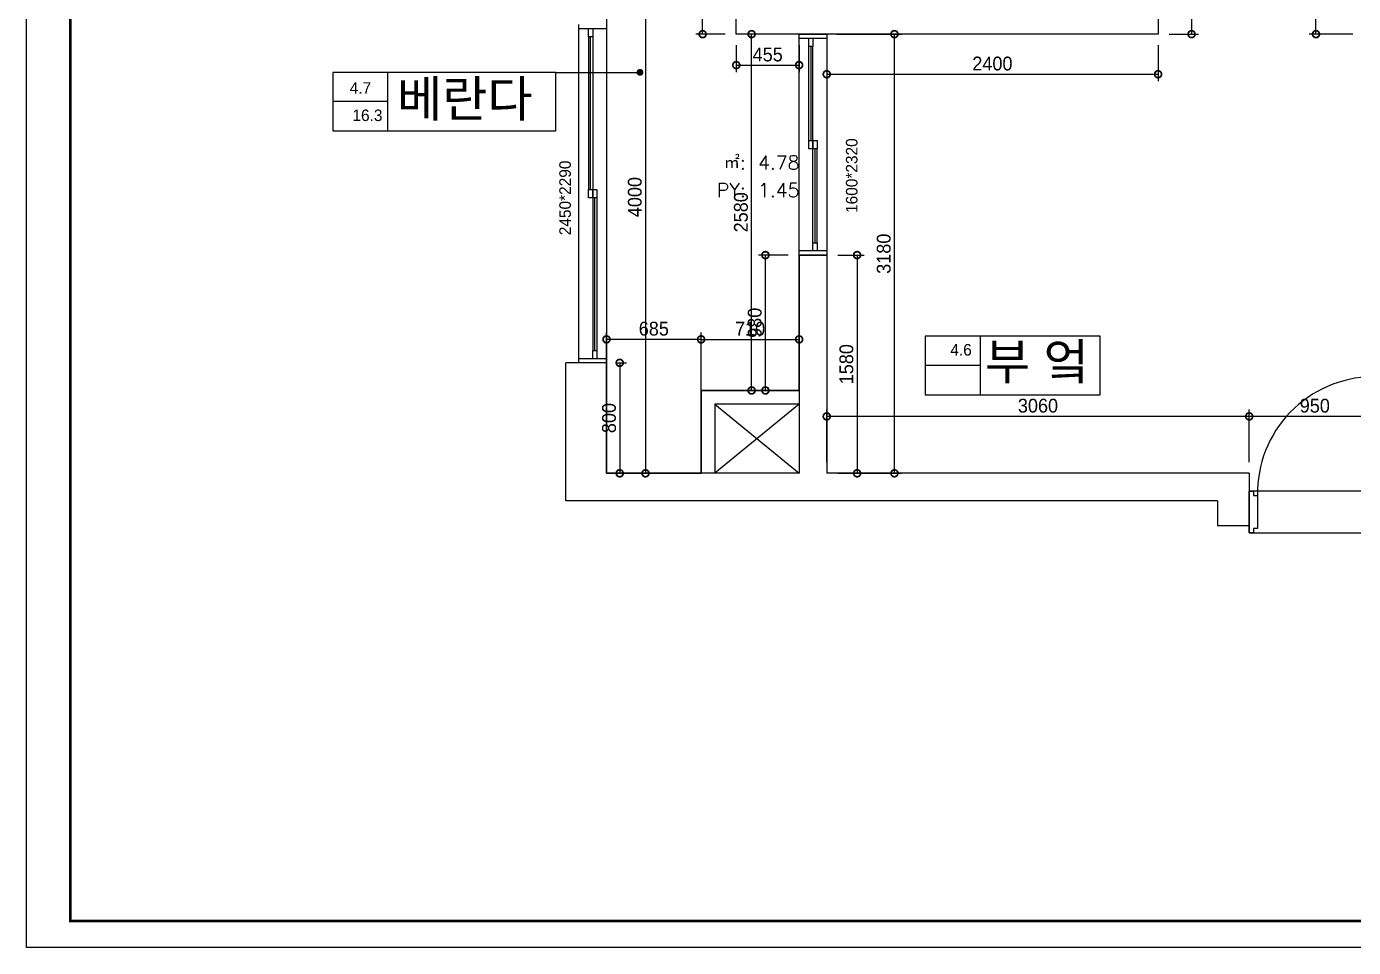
# Model space of a CAD drawing. Header units: inches. Extents: x -192760 to -100777, y -168280 to -114728.
# Drawn here: x -137899 to -128288, y -129222 to -122553 of the extents above; entities that cross this region are included whole.
import ezdxf
from ezdxf.enums import TextEntityAlignment as Align

# ---------------------------------------------------------------- set-up
doc = ezdxf.new("R2010")
doc.units = ezdxf.units.IN
doc.header["$LTSCALE"] = 50
doc.header["$MEASUREMENT"] = 0
for name, color, linetype in [('TB', 7, 'Continuous'), ('가구', 1, 'Continuous'), ('도면층2', 2, 'Continuous'), ('도면층4', 4, 'Continuous'), ('도면층5', 5, 'Continuous'), ('도면층8', 8, 'Continuous'), ('인테리어 글', 4, 'Continuous')]:
    doc.layers.add(name, color=color, linetype=linetype)
doc.styles.get("Standard").update_dxf_attribs({"font": 'txt.shx', "bigfont": 'whgtxt.shx'})
doc.styles.add('스타일1', font='HY울릉도M.TTF')
doc.styles.add('휴먼엑스포', font='Expo M.ttf')
doc.dimstyles.new('404040', dxfattribs={"dimscale": 40, "dimtxt": 2.5, "dimasz": 2.5, "dimexe": 1.25, "dimexo": 2, "dimtad": 1, "dimdec": 0, "dimtxsty": '스타일1', "dimblk": 'DOTSMALL', "dimcen": 2.5, "dimclrd": 1, "dimclre": 1, "dimclrt": 2, "dimadec": 0, "dimazin": 0, "dimtfac": 1, "dimtdec": 0, "dimtix": 1, "dimtmove": 0, "dimatfit": 3, "dimldrblk": 'DOTSMALL', "dimfxl": 0, "dimarcsym": 0})

# ---------------------------------------------------------------- blocks, each defined once
blk = doc.blocks.new('_DOTSMALL')
at = {"color": 0, "linetype": 'ByBlock', "const_width": 0.5}
blk.add_lwpolyline([(-0.0625, 0, 1), (0.0625, 0, 1)], format="xyb", close=True, dxfattribs=at)
blk = doc.blocks.new('*D43')
at = {"layer": 'Defpoints', "color": 0}
for p in [(-129702.8, -121178.5), (-129702.8, -122608.5), (-129460.4, -122608.5)]:
    blk.add_point(p, dxfattribs=at)
at = {"layer": '도면층2', "color": 1, "lineweight": -2}
for p, q in [((-129622.8, -121178.5), (-129410.4, -121178.5)), ((-129460.4, -121178.5), (-129460.4, -122608.5)), ((-129622.8, -122608.5), (-129410.4, -122608.5))]:
    blk.add_line(p, q, dxfattribs=at)
at = {"layer": '도면층2', "color": 1, "lineweight": -2, "xscale": 100, "yscale": 100, "zscale": 100}
for p, rotation in [((-129460.4, -121178.5), 90), ((-129460.4, -122608.5), 270)]:
    blk.add_blockref('_DOTSMALL', p, dxfattribs=dict(at, rotation=rotation))
at = {"layer": '도면층2', "color": 2, "insert": (-129537.4, -121893.5), "char_height": 100, "attachment_point": 5, "rotation": 90, "style": '스타일1'}
blk.add_mtext('1430', dxfattribs=at)
blk = doc.blocks.new('*D49')
at = {"layer": 'Defpoints', "color": 0}
for p in [(-129042.8, -125376.5), (-129042.8, -125788.5), (-128092.8, -125788.5)]:
    blk.add_point(p, dxfattribs=at)
at = {"layer": '도면층2', "color": 1, "lineweight": -2}
for p, q in [((-129042.8, -125708.5), (-129042.8, -125326.5)), ((-128092.8, -125376.5), (-129042.8, -125376.5)), ((-128092.8, -125708.5), (-128092.8, -125326.5))]:
    blk.add_line(p, q, dxfattribs=at)
at = {"layer": '도면층2', "color": 1, "lineweight": -2, "xscale": 100, "yscale": 100, "zscale": 100, "rotation": 180}
blk.add_blockref('_DOTSMALL', (-129042.8, -125376.5), dxfattribs=at)
at = {"layer": '도면층2', "color": 1, "lineweight": -2, "xscale": 100, "yscale": 100, "zscale": 100}
blk.add_blockref('_DOTSMALL', (-128092.8, -125376.5), dxfattribs=at)
at = {"layer": '도면층2', "color": 2, "insert": (-128567.8, -125299.4), "char_height": 100, "attachment_point": 5, "style": '스타일1'}
blk.add_mtext('950', dxfattribs=at)
blk = doc.blocks.new('*D50')
at = {"layer": 'Defpoints', "color": 0}
for p in [(-132102.8, -125376.5), (-132102.8, -125788.5), (-129042.8, -125788.5)]:
    blk.add_point(p, dxfattribs=at)
at = {"layer": '도면층2', "color": 1, "lineweight": -2}
for p, q in [((-132102.8, -125708.5), (-132102.8, -125326.5)), ((-129042.8, -125376.5), (-132102.8, -125376.5)), ((-129042.8, -125708.5), (-129042.8, -125326.5))]:
    blk.add_line(p, q, dxfattribs=at)
at = {"layer": '도면층2', "color": 1, "lineweight": -2, "xscale": 100, "yscale": 100, "zscale": 100, "rotation": 180}
blk.add_blockref('_DOTSMALL', (-132102.8, -125376.5), dxfattribs=at)
at = {"layer": '도면층2', "color": 1, "lineweight": -2, "xscale": 100, "yscale": 100, "zscale": 100}
blk.add_blockref('_DOTSMALL', (-129042.8, -125376.5), dxfattribs=at)
at = {"layer": '도면층2', "color": 2, "insert": (-130572.8, -125299.4), "char_height": 100, "attachment_point": 5, "style": '스타일1'}
blk.add_mtext('3060', dxfattribs=at)
blk = doc.blocks.new('*D51')
at = {"layer": 'Defpoints', "color": 0}
for p in [(-132109.4, -122608.5), (-131612.3, -122608.5), (-132102.8, -125788.5)]:
    blk.add_point(p, dxfattribs=at)
at = {"layer": '도면층2', "color": 1, "lineweight": -2}
for p, q in [((-132029.4, -122608.5), (-131562.3, -122608.5)), ((-131612.3, -125788.5), (-131612.3, -122608.5)), ((-132022.8, -125788.5), (-131562.3, -125788.5))]:
    blk.add_line(p, q, dxfattribs=at)
at = {"layer": '도면층2', "color": 1, "lineweight": -2, "xscale": 100, "yscale": 100, "zscale": 100}
for p, rotation in [((-131612.3, -122608.5), 90), ((-131612.3, -125788.5), 270)]:
    blk.add_blockref('_DOTSMALL', p, dxfattribs=dict(at, rotation=rotation))
at = {"layer": '도면층2', "color": 2, "insert": (-131689.4, -124198.5), "char_height": 100, "attachment_point": 5, "rotation": 90, "style": '스타일1'}
blk.add_mtext('3180', dxfattribs=at)
blk = doc.blocks.new('*D52')
at = {"layer": 'Defpoints', "color": 0}
for p in [(-132102.8, -124208.5), (-132102.8, -125788.5), (-131882.8, -125788.5)]:
    blk.add_point(p, dxfattribs=at)
at = {"layer": '도면층2', "color": 1, "lineweight": -2}
for p, q in [((-132022.8, -124208.5), (-131832.8, -124208.5)), ((-131882.8, -124208.5), (-131882.8, -125788.5)), ((-132022.8, -125788.5), (-131832.8, -125788.5))]:
    blk.add_line(p, q, dxfattribs=at)
at = {"layer": '도면층2', "color": 1, "lineweight": -2, "xscale": 100, "yscale": 100, "zscale": 100}
for p, rotation in [((-131882.8, -124208.5), 90), ((-131882.8, -125788.5), 270)]:
    blk.add_blockref('_DOTSMALL', p, dxfattribs=dict(at, rotation=rotation))
at = {"layer": '도면층2', "color": 2, "insert": (-131959.9, -124998.5), "char_height": 100, "attachment_point": 5, "rotation": 90, "style": '스타일1'}
blk.add_mtext('1580', dxfattribs=at)
blk = doc.blocks.new('*D53')
at = {"layer": 'Defpoints', "color": 0}
for p in [(-132102.8, -122608.5), (-129702.8, -122608.5), (-129702.8, -122898.9)]:
    blk.add_point(p, dxfattribs=at)
at = {"layer": '도면층2', "color": 1, "lineweight": -2}
for p, q in [((-132102.8, -122688.5), (-132102.8, -122948.9)), ((-129702.8, -122688.5), (-129702.8, -122948.9)), ((-132102.8, -122898.9), (-129702.8, -122898.9))]:
    blk.add_line(p, q, dxfattribs=at)
at = {"layer": '도면층2', "color": 1, "lineweight": -2, "xscale": 100, "yscale": 100, "zscale": 100, "rotation": 180}
blk.add_blockref('_DOTSMALL', (-132102.8, -122898.9), dxfattribs=at)
at = {"layer": '도면층2', "color": 1, "lineweight": -2, "xscale": 100, "yscale": 100, "zscale": 100}
blk.add_blockref('_DOTSMALL', (-129702.8, -122898.9), dxfattribs=at)
at = {"layer": '도면층2', "color": 2, "insert": (-130902.8, -122821.9), "char_height": 100, "attachment_point": 5, "style": '스타일1'}
blk.add_mtext('2400', dxfattribs=at)
blk = doc.blocks.new('*D55')
at = {"layer": 'Defpoints', "color": 0}
for p in [(-133697.8, -121788.5), (-133697.8, -125788.5), (-133415.6, -125788.5)]:
    blk.add_point(p, dxfattribs=at)
at = {"layer": '도면층2', "color": 1, "lineweight": -2}
for p, q in [((-133617.8, -121788.5), (-133365.6, -121788.5)), ((-133415.6, -121788.5), (-133415.6, -125788.5)), ((-133617.8, -125788.5), (-133365.6, -125788.5))]:
    blk.add_line(p, q, dxfattribs=at)
at = {"layer": '도면층2', "color": 1, "lineweight": -2, "xscale": 100, "yscale": 100, "zscale": 100}
for p, rotation in [((-133415.6, -121788.5), 90), ((-133415.6, -125788.5), 270)]:
    blk.add_blockref('_DOTSMALL', p, dxfattribs=dict(at, rotation=rotation))
at = {"layer": '도면층2', "color": 2, "insert": (-133492.6, -123788.5), "char_height": 100, "attachment_point": 5, "rotation": 90, "style": '스타일1'}
blk.add_mtext('4000', dxfattribs=at)
blk = doc.blocks.new('*D56')
at = {"layer": 'Defpoints', "color": 0}
for p in [(-133697.8, -124988.5), (-133697.8, -125788.5), (-133602.2, -125788.5)]:
    blk.add_point(p, dxfattribs=at)
at = {"layer": '도면층2', "color": 1, "lineweight": -2}
for p, q in [((-133617.8, -124988.5), (-133552.2, -124988.5)), ((-133602.2, -124988.5), (-133602.2, -125788.5)), ((-133617.8, -125788.5), (-133552.2, -125788.5))]:
    blk.add_line(p, q, dxfattribs=at)
at = {"layer": '도면층2', "color": 1, "lineweight": -2, "xscale": 100, "yscale": 100, "zscale": 100}
for p, rotation in [((-133602.2, -124988.5), 90), ((-133602.2, -125788.5), 270)]:
    blk.add_blockref('_DOTSMALL', p, dxfattribs=dict(at, rotation=rotation))
at = {"layer": '도면층2', "color": 2, "insert": (-133679.2, -125388.5), "char_height": 100, "attachment_point": 5, "rotation": 90, "style": '스타일1'}
blk.add_mtext('800', dxfattribs=at)
blk = doc.blocks.new('*D57')
at = {"layer": 'Defpoints', "color": 0}
for p in [(-133697.8, -124818.7), (-133697.8, -125788.5), (-133012.8, -125788.5)]:
    blk.add_point(p, dxfattribs=at)
at = {"layer": '도면층2', "color": 1, "lineweight": -2}
for p, q in [((-133697.8, -125708.5), (-133697.8, -124768.7)), ((-133012.8, -124818.7), (-133697.8, -124818.7)), ((-133012.8, -125708.5), (-133012.8, -124768.7))]:
    blk.add_line(p, q, dxfattribs=at)
at = {"layer": '도면층2', "color": 1, "lineweight": -2, "xscale": 100, "yscale": 100, "zscale": 100, "rotation": 180}
blk.add_blockref('_DOTSMALL', (-133697.8, -124818.7), dxfattribs=at)
at = {"layer": '도면층2', "color": 1, "lineweight": -2, "xscale": 100, "yscale": 100, "zscale": 100}
blk.add_blockref('_DOTSMALL', (-133012.8, -124818.7), dxfattribs=at)
at = {"layer": '도면층2', "color": 2, "insert": (-133355.3, -124741.6), "char_height": 100, "attachment_point": 5, "style": '스타일1'}
blk.add_mtext('685', dxfattribs=at)
blk = doc.blocks.new('*D58')
at = {"layer": 'Defpoints', "color": 0}
for p in [(-132302.8, -124818.7), (-133012.8, -125188.5), (-132302.8, -125188.5)]:
    blk.add_point(p, dxfattribs=at)
at = {"layer": '도면층2', "color": 1, "lineweight": -2}
for p, q in [((-133012.8, -125108.5), (-133012.8, -124768.7)), ((-133012.8, -124818.7), (-132302.8, -124818.7)), ((-132302.8, -125108.5), (-132302.8, -124768.7))]:
    blk.add_line(p, q, dxfattribs=at)
at = {"layer": '도면층2', "color": 1, "lineweight": -2, "xscale": 100, "yscale": 100, "zscale": 100, "rotation": 180}
blk.add_blockref('_DOTSMALL', (-133012.8, -124818.7), dxfattribs=at)
at = {"layer": '도면층2', "color": 1, "lineweight": -2, "xscale": 100, "yscale": 100, "zscale": 100}
blk.add_blockref('_DOTSMALL', (-132302.8, -124818.7), dxfattribs=at)
at = {"layer": '도면층2', "color": 2, "insert": (-132657.8, -124741.7), "char_height": 100, "attachment_point": 5, "style": '스타일1'}
blk.add_mtext('710', dxfattribs=at)
blk = doc.blocks.new('*D67')
at = {"layer": 'Defpoints', "color": 0}
for p in [(-132647, -122608.5), (-132302.8, -122608.5), (-132302.8, -125188.5)]:
    blk.add_point(p, dxfattribs=at)
at = {"layer": '도면층2', "color": 1, "lineweight": -2}
for p, q in [((-132382.8, -122608.5), (-132697, -122608.5)), ((-132647, -125188.5), (-132647, -122608.5)), ((-132382.8, -125188.5), (-132697, -125188.5))]:
    blk.add_line(p, q, dxfattribs=at)
at = {"layer": '도면층2', "color": 1, "lineweight": -2, "xscale": 100, "yscale": 100, "zscale": 100}
for p, rotation in [((-132647, -122608.5), 90), ((-132647, -125188.5), 270)]:
    blk.add_blockref('_DOTSMALL', p, dxfattribs=dict(at, rotation=rotation))
at = {"layer": '도면층2', "color": 2, "insert": (-132724, -123898.5), "char_height": 100, "attachment_point": 5, "rotation": 90, "style": '스타일1'}
blk.add_mtext('2580', dxfattribs=at)
blk = doc.blocks.new('*D68')
at = {"layer": 'Defpoints', "color": 0}
for p in [(-133001.7, -121788.5), (-132757.8, -121788.5), (-132757.8, -122608.5)]:
    blk.add_point(p, dxfattribs=at)
at = {"layer": '도면층2', "color": 1, "lineweight": -2}
for p, q in [((-132837.8, -121788.5), (-133051.7, -121788.5)), ((-133001.7, -122608.5), (-133001.7, -121788.5)), ((-132837.8, -122608.5), (-133051.7, -122608.5))]:
    blk.add_line(p, q, dxfattribs=at)
at = {"layer": '도면층2', "color": 1, "lineweight": -2, "xscale": 100, "yscale": 100, "zscale": 100}
for p, rotation in [((-133001.7, -121788.5), 90), ((-133001.7, -122608.5), 270)]:
    blk.add_blockref('_DOTSMALL', p, dxfattribs=dict(at, rotation=rotation))
at = {"layer": '도면층2', "color": 2, "insert": (-133078.7, -122198.5), "char_height": 100, "attachment_point": 5, "rotation": 90, "style": '스타일1'}
blk.add_mtext('820', dxfattribs=at)
blk = doc.blocks.new('*D38')
at = {"layer": 'Defpoints', "color": 0}
for p in [(-132757.8, -122608.5), (-132302.8, -122608.5), (-132302.8, -122832.7)]:
    blk.add_point(p, dxfattribs=at)
at = {"layer": '도면층2', "color": 1, "lineweight": -2}
for p, q in [((-132757.8, -122688.5), (-132757.8, -122882.7)), ((-132302.8, -122688.5), (-132302.8, -122882.7)), ((-132757.8, -122832.7), (-132302.8, -122832.7))]:
    blk.add_line(p, q, dxfattribs=at)
at = {"layer": '도면층2', "color": 1, "lineweight": -2, "xscale": 100, "yscale": 100, "zscale": 100, "rotation": 180}
blk.add_blockref('_DOTSMALL', (-132757.8, -122832.7), dxfattribs=at)
at = {"layer": '도면층2', "color": 1, "lineweight": -2, "xscale": 100, "yscale": 100, "zscale": 100}
blk.add_blockref('_DOTSMALL', (-132302.8, -122832.7), dxfattribs=at)
at = {"layer": '도면층2', "color": 2, "insert": (-132530.3, -122756.7), "char_height": 100, "attachment_point": 5, "style": '스타일1'}
blk.add_mtext('455', dxfattribs=at)
blk = doc.blocks.new('*D69')
at = {"layer": 'Defpoints', "color": 0}
for p in [(-132546.9, -124208.5), (-132302.8, -124208.5), (-132302.8, -125188.5)]:
    blk.add_point(p, dxfattribs=at)
at = {"layer": '도면층2', "color": 1, "lineweight": -2}
for p, q in [((-132382.8, -124208.5), (-132596.9, -124208.5)), ((-132546.9, -125188.5), (-132546.9, -124208.5)), ((-132382.8, -125188.5), (-132596.9, -125188.5))]:
    blk.add_line(p, q, dxfattribs=at)
at = {"layer": '도면층2', "color": 1, "lineweight": -2, "xscale": 100, "yscale": 100, "zscale": 100}
for p, rotation in [((-132546.9, -124208.5), 90), ((-132546.9, -125188.5), 270)]:
    blk.add_blockref('_DOTSMALL', p, dxfattribs=dict(at, rotation=rotation))
at = {"layer": '도면층2', "color": 2, "insert": (-132624, -124698.5), "char_height": 100, "attachment_point": 5, "rotation": 90, "style": '스타일1'}
blk.add_mtext('980', dxfattribs=at)
blk = doc.blocks.new('*D82')
at = {"layer": 'Defpoints', "color": 0}
for p in [(-128559.2, -121178.5), (-128212.8, -121178.5), (-128212.8, -122608.5)]:
    blk.add_point(p, dxfattribs=at)
at = {"layer": '도면층2', "color": 1, "lineweight": -2}
for p, q in [((-128292.8, -121178.5), (-128609.2, -121178.5)), ((-128559.2, -122608.5), (-128559.2, -121178.5)), ((-128292.8, -122608.5), (-128609.2, -122608.5))]:
    blk.add_line(p, q, dxfattribs=at)
at = {"layer": '도면층2', "color": 1, "lineweight": -2, "xscale": 100, "yscale": 100, "zscale": 100}
for p, rotation in [((-128559.2, -121178.5), 90), ((-128559.2, -122608.5), 270)]:
    blk.add_blockref('_DOTSMALL', p, dxfattribs=dict(at, rotation=rotation))
at = {"layer": '도면층2', "color": 2, "insert": (-128636.2, -121893.5), "char_height": 100, "attachment_point": 5, "rotation": 90, "style": '스타일1'}
blk.add_mtext('1430', dxfattribs=at)

msp = doc.modelspace()

# ---------------------------------------------------------------- linework, layer by layer
at = {"layer": 'TB', "const_width": 20.8}
msp.add_lwpolyline([(-137580.9, -129030.3), (-121186.4, -129030.3), (-121186.4, -118143.6), (-137580.9, -118143.6)], close=True, dxfattribs=at)
at = {"layer": '가구'}
msp.add_lwpolyline([(-137898.5, -117880.1), (-120887.7, -117880.1), (-120887.7, -129221.9), (-137898.5, -129221.9)], close=True, dxfattribs=at)
at = {"layer": '도면층2'}
for p, q in [((-132757.8, -122608.5), (-132757.8, -121788.5)), ((-129702.8, -122308.5), (-129702.8, -122608.5)), ((-129702.8, -122608.5), (-132757.8, -122608.5)), ((-132302.8, -124208.5), (-132302.8, -125788.5)), ((-132302.8, -124208.5), (-132102.8, -124208.5)), ((-132102.8, -124208.5), (-132102.8, -125788.5)), ((-133697.8, -124988.5), (-133992.8, -124988.5)), ((-133992.8, -125988.5), (-133992.8, -124988.5)), ((-133697.8, -124988.5), (-133897.8, -124988.5)), ((-133697.8, -125788.5), (-133697.8, -124988.5)), ((-132302.8, -125188.5), (-133012.8, -125188.5)), ((-133012.8, -125188.5), (-133012.8, -125788.5)), ((-132302.8, -125288.5), (-132912.8, -125288.5)), ((-132912.8, -125288.5), (-132912.8, -125788.5)), ((-132302.8, -125788.5), (-133697.8, -125788.5)), ((-129042.8, -125788.5), (-132102.8, -125788.5)), ((-129042.8, -125788.5), (-129042.8, -126168.5)), ((-129272.8, -125988.5), (-133992.8, -125988.5)), ((-129272.8, -125988.5), (-129272.8, -126168.5)), ((-129042.8, -125968.5), (-129042.8, -126168.5)), ((-129042.8, -126168.5), (-129272.8, -126168.5))]:
    msp.add_line(p, q, dxfattribs=at)
msp.add_lwpolyline([(-132302.8, -122608.5), (-132757.8, -122608.5), (-132757.8, -121788.5), (-133697.8, -121788.5), (-133697.8, -125788.5), (-133012.8, -125788.5), (-133012.8, -125188.5), (-132302.8, -125188.5), (-132302.8, -122608.5)], dxfattribs=at)
at = {"layer": '도면층4'}
for p, q in [((-133897.8, -124988.5), (-133897.8, -122538.5)), ((-133897.8, -122568.5), (-133697.8, -122568.5)), ((-133812.8, -123733.5), (-133812.8, -122628.5)), ((-133697.8, -122538.5), (-133697.8, -124988.5)), ((-132302.8, -124208.5), (-132302.8, -122608.5)), ((-132302.8, -122608.5), (-132102.8, -122608.5)), ((-132102.8, -122608.5), (-132102.8, -124208.5)), ((-132302.8, -122638.5), (-132102.8, -122638.5)), ((-132217.8, -122698.5), (-132217.8, -123378.5)), ((-135280.9, -123309.7), (-135280.9, -122885.2)), ((-134063.8, -122885.2), (-133455.7, -122885.2)), ((-135280.9, -123097.4), (-135680.9, -123097.4)), ((-132187.8, -123438.5), (-132187.8, -124118.5)), ((-133782.8, -124898.5), (-133782.8, -123793.5)), ((-132102.8, -124178.5), (-132302.8, -124178.5)), ((-132102.8, -124208.5), (-132302.8, -124208.5)), ((-130988.9, -125220.1), (-130988.9, -124795.6)), ((-133697.8, -124958.5), (-133897.8, -124958.5)), ((-133697.8, -124988.5), (-133897.8, -124988.5)), ((-130988.9, -125007.8), (-131388.9, -125007.8)), ((-128092.8, -125918.5), (-129042.8, -125918.5)), ((-129042.8, -125918.5), (-129042.8, -126218.5)), ((-129042.8, -126218.5), (-128092.8, -126218.5))]:
    msp.add_line(p, q, dxfattribs=at)
for points in [[(-133797.8, -122628.5), (-133827.8, -122628.5), (-133827.8, -122568.5), (-133797.8, -122568.5)], [(-132232.8, -122638.5), (-132202.8, -122638.5), (-132202.8, -122698.5), (-132232.8, -122698.5)], [(-134063.8, -122885.2), (-135680.9, -122885.2), (-135680.9, -123309.7), (-134063.8, -123309.7)], [(-132232.8, -123378.5), (-132202.8, -123378.5), (-132202.8, -123438.5), (-132232.8, -123438.5)], [(-132202.8, -123378.5), (-132172.8, -123378.5), (-132172.8, -123438.5), (-132202.8, -123438.5)], [(-133797.8, -123793.5), (-133827.8, -123793.5), (-133827.8, -123733.5), (-133797.8, -123733.5)], [(-133767.8, -123793.5), (-133797.8, -123793.5), (-133797.8, -123733.5), (-133767.8, -123733.5)], [(-132202.8, -124118.5), (-132172.8, -124118.5), (-132172.8, -124178.5), (-132202.8, -124178.5)], [(-130121.9, -124795.6), (-131388.9, -124795.6), (-131388.9, -125220.1), (-130121.9, -125220.1)], [(-133767.8, -124958.5), (-133797.8, -124958.5), (-133797.8, -124898.5), (-133767.8, -124898.5)]]:
    msp.add_lwpolyline(points, close=True, dxfattribs=at)
msp.add_lwpolyline([(-129042.8, -125918.5), (-129012.8, -125918.5), (-129012.8, -125948.5), (-128982.8, -125948.5), (-128982.8, -126188.5), (-129012.8, -126188.5), (-129012.8, -126218.5), (-129042.8, -126218.5), (-129042.8, -125918.5)], dxfattribs=at)
at = {"layer": '도면층5'}
for p, q in [((-133827.8, -122628.5), (-133827.8, -123733.5)), ((-133797.8, -122628.5), (-133797.8, -123733.5)), ((-132232.8, -123378.5), (-132232.8, -122698.5)), ((-132202.8, -123378.5), (-132202.8, -122698.5)), ((-132202.8, -124118.5), (-132202.8, -123438.5)), ((-132172.8, -124118.5), (-132172.8, -123438.5)), ((-133797.8, -123793.5), (-133797.8, -124898.5)), ((-133767.8, -123793.5), (-133767.8, -124898.5))]:
    msp.add_line(p, q, dxfattribs=at)
msp.add_arc((-128138.1, -125933.7), 844.8, 90.99615, 181.00079, dxfattribs=at)
at = {"layer": '도면층8'}
for p, q in [((-132302.8, -125288.5), (-132912.8, -125788.5)), ((-132912.8, -125288.5), (-132302.8, -125788.5))]:
    msp.add_line(p, q, dxfattribs=at)
at = {"layer": '인테리어 글', "const_width": 25}
msp.add_lwpolyline([(-133443.2, -122885.2, -1), (-133468.2, -122885.2, -1)], format="xyb", close=True, dxfattribs=at)

# ---------------------------------------------------------------- texts
at = {"layer": '도면층2'}
msp.add_text('㎡: 4.78', height=100, dxfattribs=at).set_placement((-132300.3, -123588.5), align=Align.RIGHT)
at = {"layer": '도면층2', "color": 7}
msp.add_text('PY: 1.45', height=100, dxfattribs=at).set_placement((-132300.3, -123788.5), align=Align.RIGHT)
at = {"layer": '도면층4', "style": '휴먼엑스포'}
for s, height, p in [('베란다', 261.16, (-135215.7, -123207)), ('4.7', 83.57, (-135557.8, -123040)), ('16.3', 83.57, (-135538.2, -123237.9)), ('부 엌', 261.16, (-130957.3, -125110.1)), ('4.6', 83.57, (-131207.7, -124936))]:
    msp.add_text(s, height=height, dxfattribs=at).set_placement(p)
for s, p in [('1600*2320', (-131880.1, -123903.4)), ('2450*2290', (-133956.2, -124064.7))]:
    msp.add_text(s, height=83.57, rotation=90, dxfattribs=at).set_placement(p)

# ---------------------------------------------------------------- dimensions: what is measured, and where the dimension line sits
at = {"layer": '도면층2'}
for base, p1, p2, angle, override, picture, middle in [((-129460.4, -122608.5), (-129702.8, -121178.5), (-129702.8, -122608.5), 90, {"dimfxl": 2, "dimarcsym": 2}, '*D43', (-129537.4, -121893.5)), ((-128559.2, -121178.5), (-128212.8, -122608.5), (-128212.8, -121178.5), 90, {"dimfxl": 2, "dimarcsym": 2}, '*D82', (-128636.2, -121893.5)), ((-133415.6, -125788.5), (-133697.8, -121788.5), (-133697.8, -125788.5), 90, {"dimfxl": 2, "dimarcsym": 2}, '*D55', (-133492.6, -123788.5)), ((-133001.7, -121788.5), (-132757.8, -122608.5), (-132757.8, -121788.5), 90, {"dimfxl": 2, "dimarcsym": 2}, '*D68', (-133078.7, -122198.5)), ((-132647, -122608.5), (-132302.8, -125188.5), (-132302.8, -122608.5), 90, {"dimfxl": 2, "dimarcsym": 2}, '*D67', (-132724, -123898.5)), ((-132302.8, -122832.7), (-132757.8, -122608.5), (-132302.8, -122608.5), 180, {"dimfxl": 2, "dimarcsym": 2}, '*D38', (-132530.3, -122756.7)), ((-129702.8, -122898.9), (-132102.8, -122608.5), (-129702.8, -122608.5), 180, {"dimfxl": 2, "dimarcsym": 2}, '*D53', (-130902.8, -122821.9)), ((-131612.3, -122608.5), (-132102.8, -125788.5), (-132109.4, -122608.5), 90, {"dimfxl": 2, "dimarcsym": 2}, '*D51', (-131689.4, -124198.5)), ((-132546.9, -124208.5), (-132302.8, -125188.5), (-132302.8, -124208.5), 90, {"dimfxl": 2, "dimarcsym": 2}, '*D69', (-132624, -124698.5)), ((-131882.8, -125788.5), (-132102.8, -124208.5), (-132102.8, -125788.5), 90, {"dimfxl": 2, "dimarcsym": 2}, '*D52', (-131959.9, -124998.5)), ((-133697.8, -124818.7), (-133012.8, -125788.5), (-133697.8, -125788.5), 180, {"dimfxl": 2, "dimarcsym": 2}, '*D57', (-133355.3, -124741.6)), ((-132302.8, -124818.7), (-133012.8, -125188.5), (-132302.8, -125188.5), 180, {"dimfxl": 2, "dimarcsym": 2}, '*D58', (-132657.8, -124741.7)), ((-133602.2, -125788.5), (-133697.8, -124988.5), (-133697.8, -125788.5), 90, {"dimfxl": 2, "dimarcsym": 2}, '*D56', (-133679.2, -125388.5)), ((-132102.8, -125376.5), (-129042.8, -125788.5), (-132102.8, -125788.5), 180, {"dimtmove": 1, "dimfxl": 2, "dimarcsym": 2}, '*D50', (-130572.8, -125299.4)), ((-129042.8, -125376.5), (-128092.8, -125788.5), (-129042.8, -125788.5), 180, {"dimtmove": 1, "dimfxl": 2, "dimarcsym": 2}, '*D49', (-128567.8, -125299.4))]:
    dim = msp.add_linear_dim(base=base, p1=p1, p2=p2, angle=angle, dimstyle='404040', override=override, dxfattribs=at)
    dim.commit()
    dim.dimension.update_dxf_attribs({"geometry": picture, "text_midpoint": middle})

doc.saveas('drawing.dxf')
